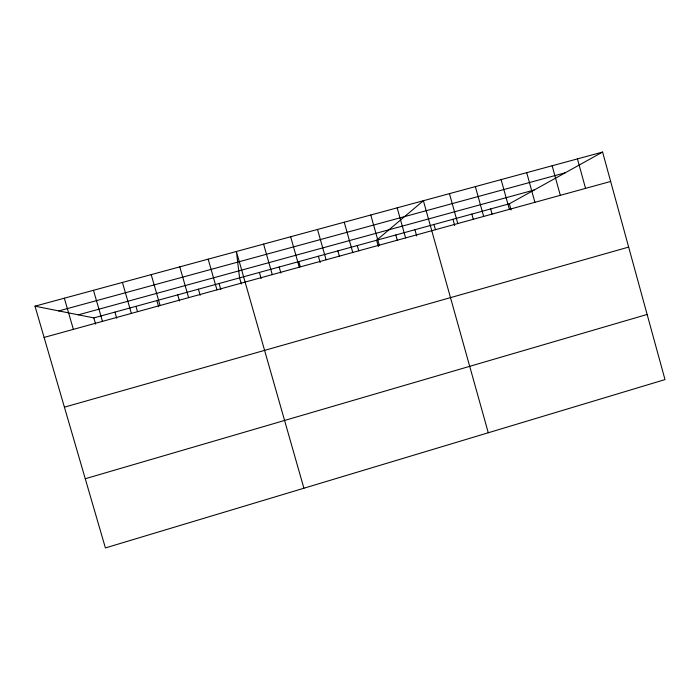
<?xml version="1.0" encoding="UTF-8"?>
<svg xmlns="http://www.w3.org/2000/svg" width="700" height="700" viewBox="0 0 700 700"><rect width="100%" height="100%" fill="white"/><g stroke="black" fill="none" stroke-linecap="round" stroke-linejoin="round"><path stroke-width="1.05" d="M35 306.171L93.826 317.905L509.355 203.796L602.586 152.066L665 379.601L105.411 547.934L35 306.171L602.586 152.066M85.251 478.739L647.133 314.457M64.409 407.164L628.653 247.091M44.1 337.426L610.654 181.466M58.817 310.922L565.233 172.786M78.356 314.825L534.179 190.015M93.826 317.905L95.611 324.074M64.33 298.209L73.377 329.368M156.879 300.589L158.646 306.723M135.957 306.338L137.436 311.456M122.43 282.433L131.364 313.408M114.94 312.104L116.725 318.264M93.476 290.299L102.471 321.361M208.171 259.158L216.947 289.844M198.433 289.179L200.174 295.286M179.778 266.866L188.606 297.649M177.704 294.866L179.463 300.991M151.191 274.627L160.081 305.498M263.594 244.108L272.274 274.619M259.42 272.431L261.152 278.495M303.905 488.224L236.39 251.493L239.584 277.874L241.316 283.955M219.056 283.517L220.798 289.608M337.873 250.889L339.36 256.13M317.52 229.469L326.095 259.796M318.395 256.235L320.18 262.544M298.821 261.608L300.256 266.639M290.64 236.766L299.267 267.181M279.169 267.006L280.884 273.061M395.797 234.981L397.259 240.196M370.781 215.005L379.26 245.166M378.341 246.531L376.574 240.257L423.386 200.725L488.276 432.757M357.271 245.56L358.741 250.801M344.234 222.215L352.756 252.464M449.452 193.646L457.791 223.545M452.952 219.284L454.685 225.505M433.983 224.49L435.435 229.688M414.934 229.723L416.684 235.97M397.162 207.839L405.598 237.912M509.355 203.796L511.07 209.974M501.113 179.62L509.364 209.352M490.63 208.933L492.065 214.095M475.361 186.611L483.656 216.431M471.835 214.095L473.279 219.275M552.151 165.76L560.306 195.326M526.706 172.673L534.914 202.317M577.447 158.891L585.55 188.379"/></g></svg>
